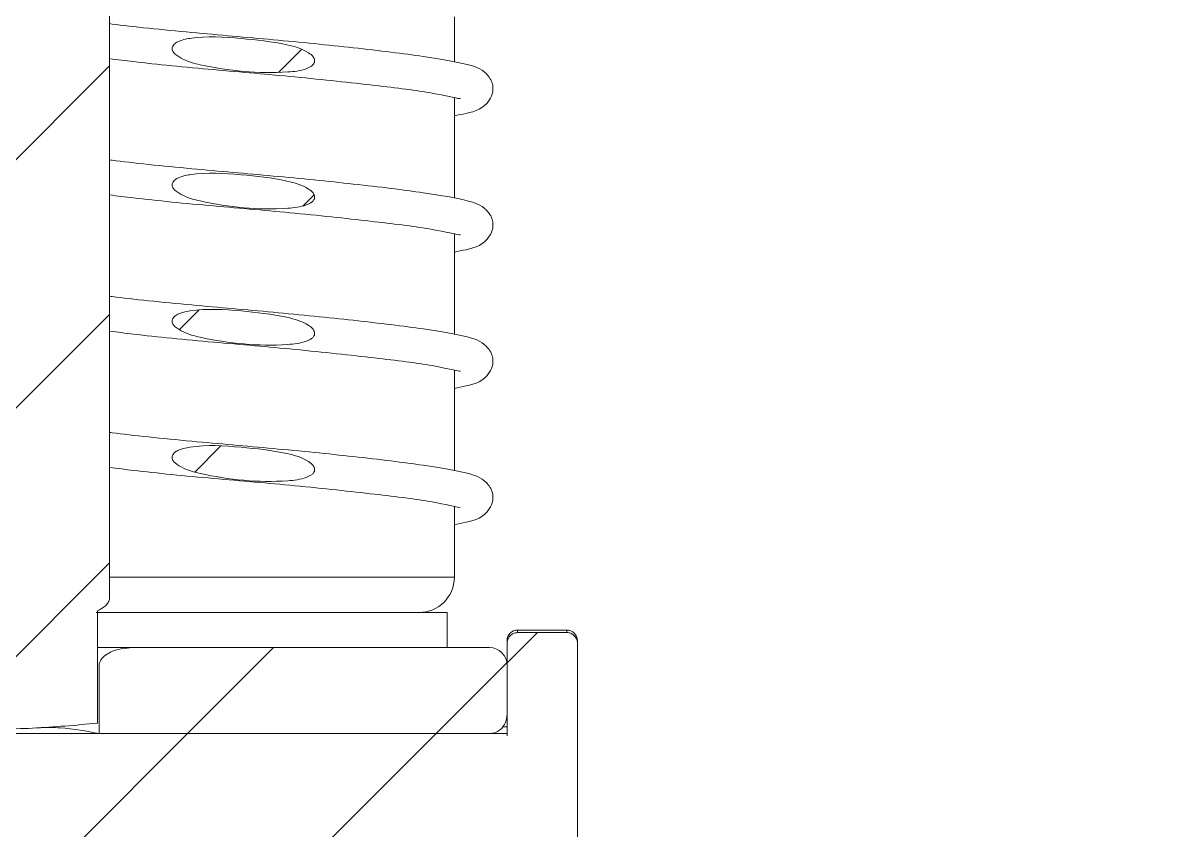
# Model space of a CAD drawing. Extents: x 14808 to 20058, y -13198 to -11680.
# Drawn here: x 18632.77 to 18648.91, y -13030.5 to -13019.01 of the extents above; entities that cross this region are included whole.
import ezdxf

# ---------------------------------------------------------------- set-up
doc = ezdxf.new("R2010")
doc.units = 0
doc.header["$LTSCALE"] = 7
doc.header["$MEASUREMENT"] = 0
doc.layers.get('0').update_dxf_attribs({"color": 2, "linetype": 'CONTINUOUS'})
pattern_1 = [(45, (18721.099, -12851.9663), (-1.122532, 1.122532), [])]

msp = doc.modelspace()

# ---------------------------------------------------------------- hatches: boundary and pattern name
at = {"linetype": 'Continuous', "lineweight": 0}
h = msp.add_hatch(dxfattribs=at)
h.set_pattern_fill('ANSI31', color=2, scale=20, style=0)
edge = h.paths.add_edge_path(flags=0)
edge.add_spline(control_points=[(18630.987, -13028.975), (18631.322, -13028.982), (18631.656, -13029.028), (18631.99, -13029.051), (18632.604, -13029.094), (18633.22, -13028.987), (18633.835, -13028.975)], knot_values=[0.00001, 0.00001, 0.00001, 0.00001, 0.002022, 0.002022, 0.002022, 0.005739, 0.005739, 0.005739, 0.005739], weights=[1, 1, 1, 1, 1, 1, 1], degree=3, periodic=0)
edge.add_line((18633.835, -13028.975), (18633.835, -13027.375))
edge.add_spline(control_points=[(18633.835, -13027.375), (18633.874, -13027.359), (18633.912, -13027.338), (18633.944, -13027.311), (18633.959, -13027.298), (18633.972, -13027.283), (18633.983, -13027.267), (18633.994, -13027.251), (18634.002, -13027.232), (18634.007, -13027.213), (18634.008, -13027.204), (18634.01, -13027.194), (18634.01, -13027.185)], knot_values=[0.000001, 0.000001, 0.000001, 0.000001, 0.000253, 0.000253, 0.000253, 0.000369, 0.000369, 0.000369, 0.000486, 0.000486, 0.000486, 0.000542, 0.000542, 0.000542, 0.000542], weights=[1, 1, 1, 1, 1, 1, 1, 1, 1, 1, 1, 1, 1], degree=3, periodic=0)
edge.add_line((18634.01, -13027.185), (18634.01, -13015.083))
edge.add_spline(control_points=[(18634.01, -13015.083), (18634.01, -13015.048), (18634.014, -13015.011), (18634.025, -13014.977), (18634.032, -13014.956), (18634.042, -13014.935), (18634.055, -13014.917), (18634.069, -13014.897), (18634.088, -13014.879), (18634.109, -13014.865), (18634.129, -13014.852), (18634.153, -13014.842), (18634.176, -13014.835), (18634.236, -13014.818), (18634.3, -13014.818), (18634.361, -13014.825)], knot_values=[0, 0, 0, 0, 0.000214, 0.000214, 0.000214, 0.000348, 0.000348, 0.000348, 0.000498, 0.000498, 0.000498, 0.000646, 0.000646, 0.000646, 0.001021, 0.001021, 0.001021, 0.001021], weights=[1, 1, 1, 1, 1, 1, 1, 1, 1, 1, 1, 1, 1, 1, 1, 1], degree=3, periodic=0)
edge.add_ellipse((18660.244, -13012.95), major_axis=(-32.821, 0), ratio=0.092929, start_angle=37.9446, end_angle=60.688)
edge.add_spline(control_points=[(18644.176, -13015.609), (18644.186, -13015.61), (18644.196, -13015.609), (18644.205, -13015.606), (18644.215, -13015.603), (18644.224, -13015.599), (18644.232, -13015.593), (18644.24, -13015.587), (18644.247, -13015.58), (18644.253, -13015.572), (18644.26, -13015.563), (18644.265, -13015.553), (18644.269, -13015.543), (18644.273, -13015.531), (18644.276, -13015.518), (18644.276, -13015.506)], knot_values=[0, 0, 0, 0, 0.000059, 0.000059, 0.000059, 0.000118, 0.000118, 0.000118, 0.000178, 0.000178, 0.000178, 0.000244, 0.000244, 0.000244, 0.00032, 0.00032, 0.00032, 0.00032], weights=[1, 1, 1, 1, 1, 1, 1, 1, 1, 1, 1, 1, 1, 1, 1, 1], degree=3, periodic=0)
edge.add_spline(control_points=[(18644.276, -13015.506), (18644.285, -13015.318), (18644.293, -13015.13), (18644.301, -13014.942)], knot_values=[0.000004, 0.000004, 0.000004, 0.000004, 0.001134, 0.001134, 0.001134, 0.001134], weights=[1, 1, 1, 1], degree=3, periodic=0)
edge.add_spline(control_points=[(18644.301, -13014.942), (18644.301, -13014.937), (18644.302, -13014.933), (18644.302, -13014.929), (18644.304, -13014.916), (18644.307, -13014.903), (18644.312, -13014.891), (18644.317, -13014.881), (18644.322, -13014.871), (18644.329, -13014.863), (18644.335, -13014.856), (18644.342, -13014.849), (18644.35, -13014.844), (18644.357, -13014.839), (18644.366, -13014.835), (18644.374, -13014.832), (18644.383, -13014.83), (18644.392, -13014.829), (18644.401, -13014.83)], knot_values=[0.000006, 0.000006, 0.000006, 0.000006, 0.000032, 0.000032, 0.000032, 0.000112, 0.000112, 0.000112, 0.000177, 0.000177, 0.000177, 0.000234, 0.000234, 0.000234, 0.000288, 0.000288, 0.000288, 0.000343, 0.000343, 0.000343, 0.000343], weights=[1, 1, 1, 1, 1, 1, 1, 1, 1, 1, 1, 1, 1, 1, 1, 1, 1, 1, 1], degree=3, periodic=0)
edge.add_ellipse((18660.244, -13012.95), major_axis=(-25.692, 0), ratio=0.092929, start_angle=51.9291, end_angle=54.4218)
edge.add_spline(control_points=[(18645.296, -13014.892), (18645.299, -13014.892), (18645.302, -13014.892), (18645.304, -13014.893), (18645.314, -13014.894), (18645.324, -13014.898), (18645.333, -13014.903), (18645.343, -13014.908), (18645.353, -13014.916), (18645.361, -13014.925), (18645.372, -13014.937), (18645.38, -13014.951), (18645.386, -13014.967), (18645.392, -13014.982), (18645.396, -13014.998), (18645.396, -13015.013)], knot_values=[0, 0, 0, 0, 0.000017, 0.000017, 0.000017, 0.000078, 0.000078, 0.000078, 0.00015, 0.00015, 0.00015, 0.000251, 0.000251, 0.000251, 0.000348, 0.000348, 0.000348, 0.000348], weights=[1, 1, 1, 1, 1, 1, 1, 1, 1, 1, 1, 1, 1, 1, 1, 1], degree=3, periodic=0)
edge.add_spline(control_points=[(18645.396, -13015.013), (18645.404, -13015.197), (18645.413, -13015.381), (18645.421, -13015.565)], knot_values=[0.000005, 0.000005, 0.000005, 0.000005, 0.001108, 0.001108, 0.001108, 0.001108], weights=[1, 1, 1, 1], degree=3, periodic=0)
edge.add_spline(control_points=[(18645.421, -13015.565), (18645.422, -13015.578), (18645.425, -13015.591), (18645.429, -13015.604), (18645.434, -13015.617), (18645.442, -13015.63), (18645.451, -13015.64), (18645.46, -13015.651), (18645.471, -13015.659), (18645.483, -13015.666), (18645.492, -13015.67), (18645.503, -13015.674), (18645.513, -13015.675), (18645.516, -13015.676), (18645.519, -13015.676), (18645.521, -13015.676)], knot_values=[0.000006, 0.000006, 0.000006, 0.000006, 0.000085, 0.000085, 0.000085, 0.000171, 0.000171, 0.000171, 0.000253, 0.000253, 0.000253, 0.000316, 0.000316, 0.000316, 0.000332, 0.000332, 0.000332, 0.000332], weights=[1, 1, 1, 1, 1, 1, 1, 1, 1, 1, 1, 1, 1, 1, 1, 1], degree=3, periodic=0)
edge.add_ellipse((18660.244, -13012.95), major_axis=(-32.821, 0), ratio=0.092929, start_angle=63.3483, end_angle=64.927)
edge.add_spline(control_points=[(18646.335, -13015.713), (18646.345, -13015.713), (18646.356, -13015.712), (18646.365, -13015.709), (18646.375, -13015.706), (18646.384, -13015.701), (18646.393, -13015.695), (18646.401, -13015.689), (18646.408, -13015.682), (18646.415, -13015.673), (18646.421, -13015.664), (18646.426, -13015.654), (18646.43, -13015.644), (18646.433, -13015.634), (18646.435, -13015.623), (18646.435, -13015.612)], knot_values=[0, 0, 0, 0, 0.000061, 0.000061, 0.000061, 0.000122, 0.000122, 0.000122, 0.000184, 0.000184, 0.000184, 0.00025, 0.00025, 0.00025, 0.000314, 0.000314, 0.000314, 0.000314], weights=[1, 1, 1, 1, 1, 1, 1, 1, 1, 1, 1, 1, 1, 1, 1, 1], degree=3, periodic=0)
edge.add_spline(control_points=[(18646.435, -13015.612), (18646.444, -13015.433), (18646.452, -13015.255), (18646.46, -13015.076)], knot_values=[0.000004, 0.000004, 0.000004, 0.000004, 0.001077, 0.001077, 0.001077, 0.001077], weights=[1, 1, 1, 1], degree=3, periodic=0)
edge.add_spline(control_points=[(18646.46, -13015.076), (18646.46, -13015.075), (18646.461, -13015.074), (18646.461, -13015.073), (18646.461, -13015.06), (18646.464, -13015.047), (18646.469, -13015.036), (18646.473, -13015.025), (18646.478, -13015.015), (18646.485, -13015.007), (18646.491, -13014.999), (18646.498, -13014.992), (18646.506, -13014.986), (18646.514, -13014.981), (18646.523, -13014.977), (18646.532, -13014.974), (18646.541, -13014.971), (18646.551, -13014.97), (18646.561, -13014.971)], knot_values=[0.000006, 0.000006, 0.000006, 0.000006, 0.000013, 0.000013, 0.000013, 0.00009, 0.00009, 0.00009, 0.000156, 0.000156, 0.000156, 0.000216, 0.000216, 0.000216, 0.000274, 0.000274, 0.000274, 0.000332, 0.000332, 0.000332, 0.000332], weights=[1, 1, 1, 1, 1, 1, 1, 1, 1, 1, 1, 1, 1, 1, 1, 1, 1, 1, 1], degree=3, periodic=0)
edge.add_ellipse((18660.244, -13012.95), major_axis=(-25.692, 0), ratio=0.092929, start_angle=57.8196, end_angle=60.1478)
edge.add_spline(control_points=[(18647.455, -13015.021), (18647.466, -13015.021), (18647.476, -13015.024), (18647.486, -13015.028), (18647.499, -13015.033), (18647.51, -13015.041), (18647.52, -13015.051), (18647.53, -13015.062), (18647.539, -13015.074), (18647.545, -13015.087), (18647.551, -13015.102), (18647.555, -13015.118), (18647.556, -13015.134)], knot_values=[0, 0, 0, 0, 0.000063, 0.000063, 0.000063, 0.000146, 0.000146, 0.000146, 0.000234, 0.000234, 0.000234, 0.000331, 0.000331, 0.000331, 0.000331], weights=[1, 1, 1, 1, 1, 1, 1, 1, 1, 1, 1, 1, 1], degree=3, periodic=0)
edge.add_spline(control_points=[(18647.556, -13015.134), (18647.564, -13015.31), (18647.572, -13015.485), (18647.581, -13015.661)], knot_values=[0.000004, 0.000004, 0.000004, 0.000004, 0.001058, 0.001058, 0.001058, 0.001058], weights=[1, 1, 1, 1], degree=3, periodic=0)
edge.add_spline(control_points=[(18647.581, -13015.661), (18647.581, -13015.673), (18647.584, -13015.686), (18647.588, -13015.697), (18647.593, -13015.71), (18647.6, -13015.721), (18647.608, -13015.732), (18647.617, -13015.741), (18647.627, -13015.75), (18647.639, -13015.756), (18647.649, -13015.762), (18647.661, -13015.766), (18647.673, -13015.767), (18647.675, -13015.767), (18647.678, -13015.768), (18647.681, -13015.768)], knot_values=[0.000005, 0.000005, 0.000005, 0.000005, 0.00008, 0.00008, 0.00008, 0.00016, 0.00016, 0.00016, 0.000237, 0.000237, 0.000237, 0.000309, 0.000309, 0.000309, 0.000325, 0.000325, 0.000325, 0.000325], weights=[1, 1, 1, 1, 1, 1, 1, 1, 1, 1, 1, 1, 1, 1, 1, 1], degree=3, periodic=0)
edge.add_ellipse((18660.244, -13012.95), major_axis=(-32.821, 0), ratio=0.092929, start_angle=67.4944, end_angle=68.7323)
edge.add_spline(control_points=[(18648.339, -13015.792), (18648.365, -13015.793), (18648.391, -13015.79), (18648.416, -13015.782), (18648.441, -13015.774), (18648.465, -13015.762), (18648.486, -13015.747), (18648.507, -13015.731), (18648.526, -13015.712), (18648.541, -13015.69), (18648.557, -13015.668), (18648.569, -13015.642), (18648.577, -13015.616), (18648.586, -13015.589), (18648.59, -13015.56), (18648.59, -13015.532)], knot_values=[0, 0, 0, 0, 0.000157, 0.000157, 0.000157, 0.000313, 0.000313, 0.000313, 0.000471, 0.000471, 0.000471, 0.000635, 0.000635, 0.000635, 0.000805, 0.000805, 0.000805, 0.000805], weights=[1, 1, 1, 1, 1, 1, 1, 1, 1, 1, 1, 1, 1, 1, 1, 1], degree=3, periodic=0)
edge.add_line((18648.59, -13015.532), (18648.59, -13014.325))
edge.add_ellipse((18662.123, -13012.95), major_axis=(20.097, 0), ratio=0.092522, start_angle=132.3289, end_angle=227.6711, ccw=False)
edge.add_line((18648.59, -13011.575), (18648.59, -13010.368))
edge.add_spline(control_points=[(18648.59, -13010.368), (18648.59, -13010.358), (18648.589, -13010.348), (18648.588, -13010.338), (18648.585, -13010.305), (18648.575, -13010.272), (18648.561, -13010.242), (18648.547, -13010.215), (18648.527, -13010.189), (18648.505, -13010.169), (18648.484, -13010.15), (18648.459, -13010.134), (18648.432, -13010.124), (18648.408, -13010.114), (18648.381, -13010.108), (18648.354, -13010.108), (18648.349, -13010.107), (18648.344, -13010.108), (18648.339, -13010.108)], knot_values=[0.000832, 0.000832, 0.000832, 0.000832, 0.000892, 0.000892, 0.000892, 0.001091, 0.001091, 0.001091, 0.001277, 0.001277, 0.001277, 0.001447, 0.001447, 0.001447, 0.001606, 0.001606, 0.001606, 0.001637, 0.001637, 0.001637, 0.001637], weights=[1, 1, 1, 1, 1, 1, 1, 1, 1, 1, 1, 1, 1, 1, 1, 1, 1, 1, 1], degree=3, periodic=0)
edge.add_ellipse((18660.244, -13012.95), major_axis=(-32.821, 0), ratio=0.092929, start_angle=291.2677, end_angle=292.5056)
edge.add_spline(control_points=[(18647.681, -13010.132), (18647.67, -13010.133), (18647.659, -13010.135), (18647.649, -13010.139), (18647.639, -13010.143), (18647.629, -13010.149), (18647.621, -13010.156), (18647.612, -13010.164), (18647.604, -13010.172), (18647.598, -13010.182), (18647.592, -13010.193), (18647.587, -13010.204), (18647.584, -13010.217), (18647.582, -13010.224), (18647.581, -13010.232), (18647.581, -13010.239)], knot_values=[0, 0, 0, 0, 0.000066, 0.000066, 0.000066, 0.000131, 0.000131, 0.000131, 0.0002, 0.0002, 0.0002, 0.000274, 0.000274, 0.000274, 0.00032, 0.00032, 0.00032, 0.00032], weights=[1, 1, 1, 1, 1, 1, 1, 1, 1, 1, 1, 1, 1, 1, 1, 1], degree=3, periodic=0)
edge.add_spline(control_points=[(18647.581, -13010.239), (18647.572, -13010.415), (18647.564, -13010.59), (18647.556, -13010.766)], knot_values=[0.000004, 0.000004, 0.000004, 0.000004, 0.001058, 0.001058, 0.001058, 0.001058], weights=[1, 1, 1, 1], degree=3, periodic=0)
edge.add_spline(control_points=[(18647.556, -13010.766), (18647.555, -13010.775), (18647.554, -13010.784), (18647.551, -13010.793), (18647.548, -13010.805), (18647.543, -13010.818), (18647.536, -13010.829), (18647.53, -13010.839), (18647.522, -13010.848), (18647.513, -13010.855), (18647.505, -13010.862), (18647.496, -13010.868), (18647.486, -13010.872), (18647.477, -13010.876), (18647.466, -13010.879), (18647.455, -13010.879)], knot_values=[0.000006, 0.000006, 0.000006, 0.000006, 0.00006, 0.00006, 0.00006, 0.00014, 0.00014, 0.00014, 0.000209, 0.000209, 0.000209, 0.000273, 0.000273, 0.000273, 0.000337, 0.000337, 0.000337, 0.000337], weights=[1, 1, 1, 1, 1, 1, 1, 1, 1, 1, 1, 1, 1, 1, 1, 1], degree=3, periodic=0)
edge.add_ellipse((18660.244, -13012.95), major_axis=(-25.692, 0), ratio=0.092929, start_angle=299.8522, end_angle=302.1804)
edge.add_spline(control_points=[(18646.561, -13010.929), (18646.556, -13010.93), (18646.55, -13010.929), (18646.545, -13010.929), (18646.535, -13010.927), (18646.525, -13010.924), (18646.515, -13010.919), (18646.506, -13010.914), (18646.498, -13010.908), (18646.491, -13010.9), (18646.481, -13010.889), (18646.473, -13010.877), (18646.468, -13010.863), (18646.464, -13010.851), (18646.461, -13010.837), (18646.46, -13010.824)], knot_values=[0, 0, 0, 0, 0.000031, 0.000031, 0.000031, 0.000095, 0.000095, 0.000095, 0.000158, 0.000158, 0.000158, 0.000246, 0.000246, 0.000246, 0.000327, 0.000327, 0.000327, 0.000327], weights=[1, 1, 1, 1, 1, 1, 1, 1, 1, 1, 1, 1, 1, 1, 1, 1], degree=3, periodic=0)
edge.add_spline(control_points=[(18646.46, -13010.824), (18646.452, -13010.645), (18646.444, -13010.466), (18646.435, -13010.288)], knot_values=[0.000004, 0.000004, 0.000004, 0.000004, 0.001077, 0.001077, 0.001077, 0.001077], weights=[1, 1, 1, 1], degree=3, periodic=0)
edge.add_spline(control_points=[(18646.435, -13010.288), (18646.435, -13010.276), (18646.433, -13010.264), (18646.428, -13010.252), (18646.424, -13010.24), (18646.417, -13010.229), (18646.408, -13010.219), (18646.4, -13010.21), (18646.391, -13010.202), (18646.38, -13010.197), (18646.37, -13010.192), (18646.36, -13010.189), (18646.349, -13010.188), (18646.345, -13010.187), (18646.34, -13010.187), (18646.335, -13010.187)], knot_values=[0.000006, 0.000006, 0.000006, 0.000006, 0.000078, 0.000078, 0.000078, 0.000156, 0.000156, 0.000156, 0.000228, 0.000228, 0.000228, 0.000292, 0.000292, 0.000292, 0.00032, 0.00032, 0.00032, 0.00032], weights=[1, 1, 1, 1, 1, 1, 1, 1, 1, 1, 1, 1, 1, 1, 1, 1], degree=3, periodic=0)
edge.add_ellipse((18660.244, -13012.95), major_axis=(-32.821, 0), ratio=0.092929, start_angle=295.073, end_angle=296.6517)
edge.add_spline(control_points=[(18645.521, -13010.224), (18645.511, -13010.225), (18645.5, -13010.227), (18645.49, -13010.231), (18645.48, -13010.235), (18645.471, -13010.241), (18645.463, -13010.248), (18645.454, -13010.255), (18645.446, -13010.264), (18645.44, -13010.274), (18645.433, -13010.285), (18645.428, -13010.297), (18645.425, -13010.309), (18645.423, -13010.318), (18645.422, -13010.327), (18645.421, -13010.335)], knot_values=[0, 0, 0, 0, 0.000065, 0.000065, 0.000065, 0.000129, 0.000129, 0.000129, 0.000198, 0.000198, 0.000198, 0.000274, 0.000274, 0.000274, 0.000327, 0.000327, 0.000327, 0.000327], weights=[1, 1, 1, 1, 1, 1, 1, 1, 1, 1, 1, 1, 1, 1, 1, 1], degree=3, periodic=0)
edge.add_spline(control_points=[(18645.421, -13010.335), (18645.413, -13010.519), (18645.404, -13010.703), (18645.396, -13010.887)], knot_values=[0.000004, 0.000004, 0.000004, 0.000004, 0.001108, 0.001108, 0.001108, 0.001108], weights=[1, 1, 1, 1], degree=3, periodic=0)
edge.add_spline(control_points=[(18645.396, -13010.887), (18645.396, -13010.898), (18645.394, -13010.909), (18645.391, -13010.92), (18645.387, -13010.933), (18645.382, -13010.946), (18645.374, -13010.958), (18645.368, -13010.967), (18645.36, -13010.976), (18645.352, -13010.984), (18645.344, -13010.991), (18645.335, -13010.996), (18645.326, -13011.001), (18645.317, -13011.005), (18645.306, -13011.007), (18645.296, -13011.008)], knot_values=[0.000006, 0.000006, 0.000006, 0.000006, 0.000074, 0.000074, 0.000074, 0.000156, 0.000156, 0.000156, 0.000225, 0.000225, 0.000225, 0.000287, 0.000287, 0.000287, 0.000349, 0.000349, 0.000349, 0.000349], weights=[1, 1, 1, 1, 1, 1, 1, 1, 1, 1, 1, 1, 1, 1, 1, 1], degree=3, periodic=0)
edge.add_ellipse((18660.244, -13012.95), major_axis=(-25.692, 0), ratio=0.092929, start_angle=305.5782, end_angle=308.0709)
edge.add_spline(control_points=[(18644.401, -13011.07), (18644.395, -13011.071), (18644.389, -13011.071), (18644.384, -13011.07), (18644.373, -13011.068), (18644.363, -13011.064), (18644.354, -13011.059), (18644.345, -13011.054), (18644.337, -13011.046), (18644.33, -13011.038), (18644.322, -13011.029), (18644.315, -13011.017), (18644.311, -13011.005), (18644.305, -13010.99), (18644.302, -13010.974), (18644.301, -13010.958)], knot_values=[0, 0, 0, 0, 0.000036, 0.000036, 0.000036, 0.0001, 0.0001, 0.0001, 0.000163, 0.000163, 0.000163, 0.000241, 0.000241, 0.000241, 0.000338, 0.000338, 0.000338, 0.000338], weights=[1, 1, 1, 1, 1, 1, 1, 1, 1, 1, 1, 1, 1, 1, 1, 1], degree=3, periodic=0)
edge.add_spline(control_points=[(18644.301, -13010.958), (18644.293, -13010.77), (18644.285, -13010.582), (18644.276, -13010.394)], knot_values=[0.000005, 0.000005, 0.000005, 0.000005, 0.001134, 0.001134, 0.001134, 0.001134], weights=[1, 1, 1, 1], degree=3, periodic=0)
edge.add_spline(control_points=[(18644.276, -13010.394), (18644.276, -13010.381), (18644.273, -13010.368), (18644.269, -13010.356), (18644.264, -13010.343), (18644.256, -13010.331), (18644.247, -13010.32), (18644.239, -13010.311), (18644.228, -13010.304), (18644.217, -13010.298), (18644.208, -13010.294), (18644.197, -13010.291), (18644.187, -13010.291), (18644.183, -13010.29), (18644.179, -13010.29), (18644.176, -13010.29)], knot_values=[0.000006, 0.000006, 0.000006, 0.000006, 0.000083, 0.000083, 0.000083, 0.000167, 0.000167, 0.000167, 0.000241, 0.000241, 0.000241, 0.000305, 0.000305, 0.000305, 0.000326, 0.000326, 0.000326, 0.000326], weights=[1, 1, 1, 1, 1, 1, 1, 1, 1, 1, 1, 1, 1, 1, 1, 1], degree=3, periodic=0)
edge.add_ellipse((18660.244, -13012.95), major_axis=(-32.821, 0), ratio=0.092929, start_angle=299.312, end_angle=328.8044)
edge.add_arc((18632.411, -13012.95), 1.598, 98.7252, 180)
edge.add_line((18630.813, -13012.95), (18630.813, -13027.185))
edge.add_spline(control_points=[(18630.813, -13027.185), (18630.813, -13027.2), (18630.816, -13027.216), (18630.821, -13027.231), (18630.826, -13027.245), (18630.834, -13027.259), (18630.843, -13027.272), (18630.858, -13027.293), (18630.877, -13027.311), (18630.898, -13027.326), (18630.925, -13027.346), (18630.956, -13027.362), (18630.987, -13027.375)], knot_values=[0, 0, 0, 0, 0.000093, 0.000093, 0.000093, 0.000185, 0.000185, 0.000185, 0.000341, 0.000341, 0.000341, 0.000544, 0.000544, 0.000544, 0.000544], weights=[1, 1, 1, 1, 1, 1, 1, 1, 1, 1, 1, 1, 1], degree=3, periodic=0)
edge.add_line((18630.987, -13027.375), (18630.987, -13028.975))
h = msp.add_hatch(dxfattribs=at)
h.set_pattern_fill('ANSI31', scale=0.5, style=0)
h.set_pattern_definition(pattern_1)
edge = h.paths.add_edge_path(flags=0)
edge.add_spline(control_points=[(18634.94, -13019.462), (18634.974, -13019.493), (18635.016, -13019.516), (18635.058, -13019.535), (18635.134, -13019.569), (18635.214, -13019.592), (18635.295, -13019.61), (18635.701, -13019.704), (18636.125, -13019.742), (18636.541, -13019.714), (18636.631, -13019.708), (18636.722, -13019.698), (18636.806, -13019.667), (18636.832, -13019.658), (18636.857, -13019.646), (18636.879, -13019.63), (18636.89, -13019.622), (18636.901, -13019.612), (18636.909, -13019.601), (18636.913, -13019.595), (18636.917, -13019.587), (18636.92, -13019.58), (18636.923, -13019.571), (18636.925, -13019.562), (18636.924, -13019.552), (18636.924, -13019.542), (18636.921, -13019.532), (18636.917, -13019.523), (18636.913, -13019.514), (18636.908, -13019.505), (18636.902, -13019.497), (18636.885, -13019.475), (18636.863, -13019.458), (18636.84, -13019.443), (18636.747, -13019.382), (18636.637, -13019.353), (18636.529, -13019.328), (18636.316, -13019.278), (18636.096, -13019.255), (18635.878, -13019.238), (18635.636, -13019.219), (18635.391, -13019.2), (18635.152, -13019.237), (18635.093, -13019.246), (18635.033, -13019.259), (18634.98, -13019.285), (18634.962, -13019.294), (18634.944, -13019.305), (18634.929, -13019.319), (18634.921, -13019.327), (18634.913, -13019.336), (18634.907, -13019.346), (18634.904, -13019.353), (18634.901, -13019.361), (18634.899, -13019.369), (18634.897, -13019.379), (18634.898, -13019.389), (18634.9, -13019.398), (18634.902, -13019.407), (18634.905, -13019.416), (18634.91, -13019.425), (18634.918, -13019.438), (18634.928, -13019.451), (18634.94, -13019.462)], knot_values=[0, 0, 0, 0, 0.000279, 0.000279, 0.000279, 0.000775, 0.000775, 0.000775, 0.003287, 0.003287, 0.003287, 0.003825, 0.003825, 0.003825, 0.003986, 0.003986, 0.003986, 0.004069, 0.004069, 0.004069, 0.004116, 0.004116, 0.004116, 0.004172, 0.004172, 0.004172, 0.004231, 0.004231, 0.004231, 0.00429, 0.00429, 0.00429, 0.004455, 0.004455, 0.004455, 0.005124, 0.005124, 0.005124, 0.006448, 0.006448, 0.006448, 0.007911, 0.007911, 0.007911, 0.008269, 0.008269, 0.008269, 0.00839, 0.00839, 0.00839, 0.008459, 0.008459, 0.008459, 0.008507, 0.008507, 0.008507, 0.008564, 0.008564, 0.008564, 0.008621, 0.008621, 0.008621, 0.008715, 0.008715, 0.008715, 0.008715], weights=[1, 1, 1, 1, 1, 1, 1, 1, 1, 1, 1, 1, 1, 1, 1, 1, 1, 1, 1, 1, 1, 1, 1, 1, 1, 1, 1, 1, 1, 1, 1, 1, 1, 1, 1, 1, 1, 1, 1, 1, 1, 1, 1, 1, 1, 1, 1, 1, 1, 1, 1, 1, 1, 1, 1, 1, 1, 1, 1, 1, 1, 1, 1, 1], degree=3, periodic=0)
h = msp.add_hatch(dxfattribs=at)
h.set_pattern_fill('ANSI31', scale=0.5, style=0)
h.set_pattern_definition(pattern_1)
edge = h.paths.add_edge_path(flags=0)
edge.add_spline(control_points=[(18634.94, -13021.399), (18634.974, -13021.431), (18635.016, -13021.454), (18635.058, -13021.473), (18635.134, -13021.507), (18635.214, -13021.529), (18635.295, -13021.548), (18635.701, -13021.642), (18636.125, -13021.679), (18636.541, -13021.652), (18636.631, -13021.646), (18636.722, -13021.636), (18636.806, -13021.605), (18636.832, -13021.596), (18636.857, -13021.584), (18636.879, -13021.568), (18636.89, -13021.559), (18636.901, -13021.55), (18636.909, -13021.539), (18636.913, -13021.532), (18636.917, -13021.525), (18636.92, -13021.517), (18636.923, -13021.509), (18636.925, -13021.499), (18636.924, -13021.49), (18636.924, -13021.48), (18636.921, -13021.47), (18636.917, -13021.46), (18636.913, -13021.451), (18636.908, -13021.443), (18636.902, -13021.435), (18636.885, -13021.413), (18636.863, -13021.395), (18636.84, -13021.38), (18636.747, -13021.32), (18636.637, -13021.29), (18636.529, -13021.265), (18636.316, -13021.215), (18636.096, -13021.193), (18635.878, -13021.175), (18635.636, -13021.157), (18635.391, -13021.137), (18635.152, -13021.174), (18635.093, -13021.184), (18635.033, -13021.197), (18634.98, -13021.223), (18634.962, -13021.232), (18634.944, -13021.243), (18634.929, -13021.257), (18634.921, -13021.265), (18634.913, -13021.274), (18634.907, -13021.284), (18634.904, -13021.291), (18634.901, -13021.299), (18634.899, -13021.307), (18634.897, -13021.316), (18634.898, -13021.326), (18634.9, -13021.336), (18634.902, -13021.345), (18634.905, -13021.354), (18634.91, -13021.362), (18634.918, -13021.376), (18634.928, -13021.388), (18634.94, -13021.399)], knot_values=[0, 0, 0, 0, 0.000279, 0.000279, 0.000279, 0.000775, 0.000775, 0.000775, 0.003287, 0.003287, 0.003287, 0.003825, 0.003825, 0.003825, 0.003986, 0.003986, 0.003986, 0.004069, 0.004069, 0.004069, 0.004116, 0.004116, 0.004116, 0.004172, 0.004172, 0.004172, 0.004231, 0.004231, 0.004231, 0.00429, 0.00429, 0.00429, 0.004455, 0.004455, 0.004455, 0.005124, 0.005124, 0.005124, 0.006448, 0.006448, 0.006448, 0.007911, 0.007911, 0.007911, 0.008269, 0.008269, 0.008269, 0.00839, 0.00839, 0.00839, 0.008459, 0.008459, 0.008459, 0.008507, 0.008507, 0.008507, 0.008564, 0.008564, 0.008564, 0.008621, 0.008621, 0.008621, 0.008715, 0.008715, 0.008715, 0.008715], weights=[1, 1, 1, 1, 1, 1, 1, 1, 1, 1, 1, 1, 1, 1, 1, 1, 1, 1, 1, 1, 1, 1, 1, 1, 1, 1, 1, 1, 1, 1, 1, 1, 1, 1, 1, 1, 1, 1, 1, 1, 1, 1, 1, 1, 1, 1, 1, 1, 1, 1, 1, 1, 1, 1, 1, 1, 1, 1, 1, 1, 1, 1, 1, 1], degree=3, periodic=0)
h = msp.add_hatch(dxfattribs=at)
h.set_pattern_fill('ANSI31', scale=0.5, style=0)
h.set_pattern_definition(pattern_1)
edge = h.paths.add_edge_path(flags=0)
edge.add_spline(control_points=[(18634.94, -13023.337), (18634.974, -13023.368), (18635.016, -13023.391), (18635.058, -13023.41), (18635.134, -13023.444), (18635.214, -13023.467), (18635.295, -13023.485), (18635.701, -13023.579), (18636.125, -13023.617), (18636.541, -13023.589), (18636.631, -13023.583), (18636.722, -13023.573), (18636.806, -13023.542), (18636.832, -13023.533), (18636.857, -13023.521), (18636.879, -13023.505), (18636.89, -13023.497), (18636.901, -13023.487), (18636.909, -13023.476), (18636.913, -13023.47), (18636.917, -13023.462), (18636.92, -13023.455), (18636.923, -13023.446), (18636.925, -13023.437), (18636.924, -13023.427), (18636.924, -13023.417), (18636.921, -13023.407), (18636.917, -13023.398), (18636.913, -13023.389), (18636.908, -13023.38), (18636.902, -13023.372), (18636.885, -13023.35), (18636.863, -13023.333), (18636.84, -13023.318), (18636.747, -13023.257), (18636.637, -13023.228), (18636.529, -13023.203), (18636.316, -13023.153), (18636.096, -13023.13), (18635.878, -13023.113), (18635.636, -13023.094), (18635.391, -13023.075), (18635.152, -13023.112), (18635.093, -13023.121), (18635.033, -13023.134), (18634.98, -13023.16), (18634.962, -13023.169), (18634.944, -13023.18), (18634.929, -13023.194), (18634.921, -13023.202), (18634.913, -13023.211), (18634.907, -13023.221), (18634.904, -13023.228), (18634.901, -13023.236), (18634.899, -13023.244), (18634.897, -13023.254), (18634.898, -13023.264), (18634.9, -13023.273), (18634.902, -13023.282), (18634.905, -13023.291), (18634.91, -13023.3), (18634.918, -13023.313), (18634.928, -13023.326), (18634.94, -13023.337)], knot_values=[0, 0, 0, 0, 0.000279, 0.000279, 0.000279, 0.000775, 0.000775, 0.000775, 0.003287, 0.003287, 0.003287, 0.003825, 0.003825, 0.003825, 0.003986, 0.003986, 0.003986, 0.004069, 0.004069, 0.004069, 0.004116, 0.004116, 0.004116, 0.004172, 0.004172, 0.004172, 0.004231, 0.004231, 0.004231, 0.00429, 0.00429, 0.00429, 0.004455, 0.004455, 0.004455, 0.005124, 0.005124, 0.005124, 0.006448, 0.006448, 0.006448, 0.007911, 0.007911, 0.007911, 0.008269, 0.008269, 0.008269, 0.00839, 0.00839, 0.00839, 0.008459, 0.008459, 0.008459, 0.008507, 0.008507, 0.008507, 0.008564, 0.008564, 0.008564, 0.008621, 0.008621, 0.008621, 0.008715, 0.008715, 0.008715, 0.008715], weights=[1, 1, 1, 1, 1, 1, 1, 1, 1, 1, 1, 1, 1, 1, 1, 1, 1, 1, 1, 1, 1, 1, 1, 1, 1, 1, 1, 1, 1, 1, 1, 1, 1, 1, 1, 1, 1, 1, 1, 1, 1, 1, 1, 1, 1, 1, 1, 1, 1, 1, 1, 1, 1, 1, 1, 1, 1, 1, 1, 1, 1, 1, 1, 1], degree=3, periodic=0)
h = msp.add_hatch(dxfattribs=at)
h.set_pattern_fill('ANSI31', scale=0.5, style=0)
h.set_pattern_definition(pattern_1)
edge = h.paths.add_edge_path(flags=0)
edge.add_spline(control_points=[(18634.94, -13025.274), (18634.974, -13025.306), (18635.016, -13025.329), (18635.058, -13025.348), (18635.134, -13025.382), (18635.214, -13025.404), (18635.295, -13025.423), (18635.701, -13025.517), (18636.125, -13025.554), (18636.541, -13025.527), (18636.631, -13025.521), (18636.722, -13025.511), (18636.806, -13025.48), (18636.832, -13025.471), (18636.857, -13025.459), (18636.879, -13025.443), (18636.89, -13025.434), (18636.901, -13025.425), (18636.909, -13025.414), (18636.913, -13025.407), (18636.917, -13025.4), (18636.92, -13025.392), (18636.923, -13025.384), (18636.925, -13025.374), (18636.924, -13025.365), (18636.924, -13025.355), (18636.921, -13025.345), (18636.917, -13025.335), (18636.913, -13025.326), (18636.908, -13025.318), (18636.902, -13025.31), (18636.885, -13025.288), (18636.863, -13025.27), (18636.84, -13025.255), (18636.747, -13025.195), (18636.637, -13025.165), (18636.529, -13025.14), (18636.316, -13025.09), (18636.096, -13025.068), (18635.878, -13025.05), (18635.636, -13025.032), (18635.391, -13025.012), (18635.152, -13025.049), (18635.093, -13025.059), (18635.033, -13025.072), (18634.98, -13025.098), (18634.962, -13025.107), (18634.944, -13025.118), (18634.929, -13025.132), (18634.921, -13025.14), (18634.913, -13025.149), (18634.907, -13025.159), (18634.904, -13025.166), (18634.901, -13025.174), (18634.899, -13025.182), (18634.897, -13025.191), (18634.898, -13025.201), (18634.9, -13025.211), (18634.902, -13025.22), (18634.905, -13025.229), (18634.91, -13025.237), (18634.918, -13025.251), (18634.928, -13025.263), (18634.94, -13025.274)], knot_values=[0, 0, 0, 0, 0.000279, 0.000279, 0.000279, 0.000775, 0.000775, 0.000775, 0.003287, 0.003287, 0.003287, 0.003825, 0.003825, 0.003825, 0.003986, 0.003986, 0.003986, 0.004069, 0.004069, 0.004069, 0.004116, 0.004116, 0.004116, 0.004172, 0.004172, 0.004172, 0.004231, 0.004231, 0.004231, 0.00429, 0.00429, 0.00429, 0.004455, 0.004455, 0.004455, 0.005124, 0.005124, 0.005124, 0.006448, 0.006448, 0.006448, 0.007911, 0.007911, 0.007911, 0.008269, 0.008269, 0.008269, 0.00839, 0.00839, 0.00839, 0.008459, 0.008459, 0.008459, 0.008507, 0.008507, 0.008507, 0.008564, 0.008564, 0.008564, 0.008621, 0.008621, 0.008621, 0.008715, 0.008715, 0.008715, 0.008715], weights=[1, 1, 1, 1, 1, 1, 1, 1, 1, 1, 1, 1, 1, 1, 1, 1, 1, 1, 1, 1, 1, 1, 1, 1, 1, 1, 1, 1, 1, 1, 1, 1, 1, 1, 1, 1, 1, 1, 1, 1, 1, 1, 1, 1, 1, 1, 1, 1, 1, 1, 1, 1, 1, 1, 1, 1, 1, 1, 1, 1, 1, 1, 1, 1], degree=3, periodic=0)
h = msp.add_hatch(dxfattribs=at)
h.set_pattern_fill('ANSI31', color=2, scale=20, style=0)
edge = h.paths.add_edge_path(flags=0)
edge.add_line((18640.661, -13031.961), (18640.661, -13027.839))
edge.add_spline(control_points=[(18640.661, -13027.839), (18640.661, -13027.834), (18640.661, -13027.829), (18640.66, -13027.824), (18640.659, -13027.806), (18640.654, -13027.789), (18640.647, -13027.773), (18640.639, -13027.758), (18640.629, -13027.743), (18640.617, -13027.731), (18640.605, -13027.718), (18640.591, -13027.708), (18640.575, -13027.701), (18640.56, -13027.694), (18640.543, -13027.689), (18640.527, -13027.687), (18640.522, -13027.687), (18640.516, -13027.686), (18640.511, -13027.686)], knot_values=[0.000474, 0.000474, 0.000474, 0.000474, 0.000504, 0.000504, 0.000504, 0.000609, 0.000609, 0.000609, 0.000713, 0.000713, 0.000713, 0.000815, 0.000815, 0.000815, 0.000916, 0.000916, 0.000916, 0.000947, 0.000947, 0.000947, 0.000947], weights=[1, 1, 1, 1, 1, 1, 1, 1, 1, 1, 1, 1, 1, 1, 1, 1, 1, 1, 1], degree=3, periodic=0)
edge.add_spline(control_points=[(18640.511, -13027.686), (18640.278, -13027.686), (18640.045, -13027.686), (18639.811, -13027.686)], knot_values=[0, 0, 0, 0, 0.0014, 0.0014, 0.0014, 0.0014], weights=[1, 1, 1, 1], degree=3, periodic=0)
edge.add_spline(control_points=[(18639.811, -13027.686), (18639.795, -13027.686), (18639.778, -13027.689), (18639.762, -13027.695), (18639.747, -13027.7), (18639.732, -13027.708), (18639.719, -13027.719), (18639.706, -13027.729), (18639.694, -13027.742), (18639.685, -13027.756), (18639.676, -13027.77), (18639.669, -13027.786), (18639.665, -13027.803), (18639.663, -13027.815), (18639.661, -13027.827), (18639.661, -13027.839)], knot_values=[0, 0, 0, 0, 0.0001, 0.0001, 0.0001, 0.000199, 0.000199, 0.000199, 0.000299, 0.000299, 0.000299, 0.000401, 0.000401, 0.000401, 0.000473, 0.000473, 0.000473, 0.000473], weights=[1, 1, 1, 1, 1, 1, 1, 1, 1, 1, 1, 1, 1, 1, 1, 1], degree=3, periodic=0)
edge.add_line((18639.661, -13027.839), (18639.661, -13029.123))
edge.add_spline(control_points=[(18639.661, -13029.123), (18639.078, -13029.123), (18638.495, -13029.123), (18637.911, -13029.123), (18635.578, -13029.123), (18633.245, -13029.123), (18630.911, -13029.123), (18628.378, -13029.123), (18625.845, -13029.123), (18623.311, -13029.123)], knot_values=[0, 0, 0, 0, 0.0035, 0.0035, 0.0035, 0.0175, 0.0175, 0.0175, 0.0327, 0.0327, 0.0327, 0.0327], weights=[1, 1, 1, 1, 1, 1, 1, 1, 1, 1], degree=3, periodic=0)
edge.add_spline(control_points=[(18623.311, -13029.123), (18623.296, -13029.123), (18623.28, -13029.126), (18623.266, -13029.131), (18623.252, -13029.136), (18623.238, -13029.144), (18623.226, -13029.153), (18623.213, -13029.163), (18623.202, -13029.175), (18623.193, -13029.188), (18623.183, -13029.203), (18623.176, -13029.219), (18623.17, -13029.236), (18623.164, -13029.255), (18623.161, -13029.275), (18623.161, -13029.295), (18623.161, -13029.295), (18623.161, -13029.296), (18623.161, -13029.297)], knot_values=[0, 0, 0, 0, 0.000092, 0.000092, 0.000092, 0.000184, 0.000184, 0.000184, 0.000279, 0.000279, 0.000279, 0.000385, 0.000385, 0.000385, 0.000504, 0.000504, 0.000504, 0.000508, 0.000508, 0.000508, 0.000508], weights=[1, 1, 1, 1, 1, 1, 1, 1, 1, 1, 1, 1, 1, 1, 1, 1, 1, 1, 1], degree=3, periodic=0)
edge.add_line((18623.161, -13029.297), (18623.161, -13030.503))
edge.add_spline(control_points=[(18623.161, -13030.503), (18623.161, -13030.51), (18623.162, -13030.517), (18623.162, -13030.524), (18623.165, -13030.548), (18623.172, -13030.573), (18623.183, -13030.595), (18623.192, -13030.611), (18623.203, -13030.626), (18623.216, -13030.638), (18623.229, -13030.651), (18623.245, -13030.661), (18623.262, -13030.668), (18623.278, -13030.674), (18623.295, -13030.677), (18623.311, -13030.677)], knot_values=[0.000535, 0.000535, 0.000535, 0.000535, 0.000576, 0.000576, 0.000576, 0.000725, 0.000725, 0.000725, 0.000834, 0.000834, 0.000834, 0.000943, 0.000943, 0.000943, 0.001044, 0.001044, 0.001044, 0.001044], weights=[1, 1, 1, 1, 1, 1, 1, 1, 1, 1, 1, 1, 1, 1, 1, 1], degree=3, periodic=0)
edge.add_spline(control_points=[(18623.311, -13030.677), (18623.895, -13030.677), (18624.478, -13030.677), (18625.061, -13030.677), (18627.394, -13030.677), (18629.728, -13030.677), (18632.061, -13030.677), (18634.594, -13030.677), (18637.128, -13030.677), (18639.661, -13030.677)], knot_values=[0, 0, 0, 0, 0.0035, 0.0035, 0.0035, 0.0175, 0.0175, 0.0175, 0.0327, 0.0327, 0.0327, 0.0327], weights=[1, 1, 1, 1, 1, 1, 1, 1, 1, 1], degree=3, periodic=0)
edge.add_line((18639.661, -13030.677), (18639.661, -13031.961))
edge.add_spline(control_points=[(18639.661, -13031.961), (18639.661, -13031.966), (18639.661, -13031.971), (18639.662, -13031.976), (18639.664, -13031.994), (18639.668, -13032.011), (18639.676, -13032.027), (18639.683, -13032.042), (18639.693, -13032.057), (18639.706, -13032.069), (18639.718, -13032.082), (18639.732, -13032.092), (18639.747, -13032.099), (18639.762, -13032.106), (18639.779, -13032.111), (18639.796, -13032.113), (18639.801, -13032.113), (18639.806, -13032.114), (18639.811, -13032.114)], knot_values=[0.000474, 0.000474, 0.000474, 0.000474, 0.000504, 0.000504, 0.000504, 0.000609, 0.000609, 0.000609, 0.000713, 0.000713, 0.000713, 0.000815, 0.000815, 0.000815, 0.000916, 0.000916, 0.000916, 0.000947, 0.000947, 0.000947, 0.000947], weights=[1, 1, 1, 1, 1, 1, 1, 1, 1, 1, 1, 1, 1, 1, 1, 1, 1, 1, 1], degree=3, periodic=0)
edge.add_spline(control_points=[(18639.811, -13032.114), (18640.045, -13032.114), (18640.278, -13032.114), (18640.511, -13032.114)], knot_values=[0, 0, 0, 0, 0.0014, 0.0014, 0.0014, 0.0014], weights=[1, 1, 1, 1], degree=3, periodic=0)
edge.add_spline(control_points=[(18640.511, -13032.114), (18640.528, -13032.114), (18640.545, -13032.111), (18640.56, -13032.105), (18640.576, -13032.1), (18640.591, -13032.092), (18640.604, -13032.081), (18640.617, -13032.071), (18640.628, -13032.058), (18640.637, -13032.044), (18640.646, -13032.03), (18640.653, -13032.014), (18640.657, -13031.997), (18640.66, -13031.985), (18640.661, -13031.973), (18640.661, -13031.961)], knot_values=[0, 0, 0, 0, 0.0001, 0.0001, 0.0001, 0.000199, 0.000199, 0.000199, 0.000299, 0.000299, 0.000299, 0.000401, 0.000401, 0.000401, 0.000473, 0.000473, 0.000473, 0.000473], weights=[1, 1, 1, 1, 1, 1, 1, 1, 1, 1, 1, 1, 1, 1, 1, 1], degree=3, periodic=0)
h = msp.add_hatch(dxfattribs=at)
h.set_pattern_fill('ANSI31', color=2, scale=20, style=0)
edge = h.paths.add_edge_path(flags=0)
edge.add_spline(control_points=[(18633.861, -13029.123), (18635.711, -13029.123), (18637.561, -13029.123), (18639.411, -13029.123)], knot_values=[1223.353525, 1223.353525, 1223.353525, 1223.353525, 1223.364625, 1223.364625, 1223.364625, 1223.364625], weights=[1, 1, 1, 1], degree=3, periodic=0)
edge.add_spline(control_points=[(18639.411, -13029.123), (18639.437, -13029.123), (18639.463, -13029.118), (18639.488, -13029.11), (18639.512, -13029.101), (18639.535, -13029.088), (18639.555, -13029.072), (18639.577, -13029.055), (18639.596, -13029.035), (18639.611, -13029.012), (18639.628, -13028.987), (18639.641, -13028.96), (18639.65, -13028.931), (18639.657, -13028.905), (18639.661, -13028.877), (18639.661, -13028.849)], knot_values=[0, 0, 0, 0, 0.000155, 0.000155, 0.000155, 0.00031, 0.00031, 0.00031, 0.000473, 0.000473, 0.000473, 0.000653, 0.000653, 0.000653, 0.000817, 0.000817, 0.000817, 0.000817], weights=[1, 1, 1, 1, 1, 1, 1, 1, 1, 1, 1, 1, 1, 1, 1, 1], degree=3, periodic=0)
edge.add_line((18639.661, -13028.849), (18639.661, -13028.15))
edge.add_arc((18639.411, -13028.15), 0.25, 0, 90)
edge.add_line((18639.411, -13027.9), (18634.322, -13027.9))
edge.add_spline(control_points=[(18634.322, -13027.9), (18634.24, -13027.9), (18634.156, -13027.914), (18634.078, -13027.942), (18634.041, -13027.955), (18634.006, -13027.972), (18633.973, -13027.992), (18633.946, -13028.009), (18633.921, -13028.029), (18633.901, -13028.054), (18633.89, -13028.067), (18633.88, -13028.081), (18633.873, -13028.097), (18633.867, -13028.11), (18633.863, -13028.125), (18633.862, -13028.14), (18633.861, -13028.143), (18633.861, -13028.146), (18633.861, -13028.15)], knot_values=[0, 0, 0, 0, 0.000496, 0.000496, 0.000496, 0.000727, 0.000727, 0.000727, 0.000915, 0.000915, 0.000915, 0.001016, 0.001016, 0.001016, 0.001103, 0.001103, 0.001103, 0.001124, 0.001124, 0.001124, 0.001124], weights=[1, 1, 1, 1, 1, 1, 1, 1, 1, 1, 1, 1, 1, 1, 1, 1, 1, 1, 1], degree=3, periodic=0)
edge.add_line((18633.861, -13028.15), (18633.861, -13029.123))

# ---------------------------------------------------------------- linework, layer by layer
at = {"color": 7, "linetype": 'Continuous', "lineweight": 15}
for p, q in [((18634.01, -13015.083), (18634.01, -13027.185)), ((18638.911, -13019.574), (18638.911, -13018.932)), ((18638.911, -13021.511), (18638.911, -13020.078)), ((18638.911, -13023.449), (18638.911, -13022.016)), ((18638.911, -13025.386), (18638.911, -13023.953)), ((18638.911, -13026.9), (18638.911, -13025.891)), ((18633.818, -13027.4), (18635.911, -13027.4)), ((18633.835, -13027.375), (18633.835, -13028.975)), ((18635.911, -13027.4), (18638.811, -13027.4)), ((18638.811, -13027.9), (18638.811, -13027.4)), ((18640.511, -13027.65), (18639.811, -13027.65)), ((18639.811, -13027.686), (18640.511, -13027.686)), ((18634.322, -13027.9), (18639.411, -13027.9)), ((18639.661, -13027.839), (18639.661, -13027.8)), ((18639.661, -13029.123), (18639.661, -13027.839)), ((18640.661, -13027.8), (18640.661, -13027.839)), ((18640.661, -13027.839), (18640.661, -13031.961)), ((18633.861, -13029.123), (18633.861, -13028.15)), ((18639.661, -13028.849), (18639.661, -13028.15)), ((18639.661, -13029.025), (18639.599, -13029.025)), ((18639.661, -13029.123), (18623.311, -13029.123)), ((18639.411, -13029.123), (18633.861, -13029.123))]:
    msp.add_line(p, q, dxfattribs=at)
at = {"color": 8, "linetype": 'Continuous', "lineweight": 15}
for p, q in [((18634.01, -13026.9), (18635.911, -13026.9)), ((18635.911, -13026.9), (18638.911, -13026.9)), ((18639.811, -13027.65), (18639.811, -13027.686)), ((18640.511, -13027.686), (18640.511, -13027.65))]:
    msp.add_line(p, q, dxfattribs=at)
at = {"color": 7, "linetype": 'Continuous', "lineweight": 15}
for centre, radius, start, end in [((18638.411, -13026.9), 0.5, 270, 0), ((18639.811, -13027.8), 0.15, 90, 180), ((18640.511, -13027.8), 0.15, 0, 90), ((18639.411, -13028.15), 0.25, 0, 90)]:
    msp.add_arc(centre, radius, start, end, dxfattribs=at)
for points, knots in [([(18638.911, -13020.338), (18638.967, -13020.327), (18639.162, -13020.288), (18639.362, -13020.231), (18639.466, -13019.999), (18639.458, -13019.857), (18639.331, -13019.675), (18639.067, -13019.591), (18638.508, -13019.492), (18637.531, -13019.372), (18636.349, -13019.254), (18635.154, -13019.154), (18634.319, -13019.069), (18634.022, -13019.029), (18634.01, -13019.027)], [0, 0, 0, 0, 0.0403752, 0.1401737, 0.1674643, 0.1926639, 0.2343949, 0.3223677, 0.4534619, 0.5945129, 0.7271783, 0.8560292, 0.9941808, 1, 1, 1, 1]), ([(18634.94, -13019.462), (18634.929, -13019.45), (18634.911, -13019.431), (18634.898, -13019.398), (18634.897, -13019.37), (18634.908, -13019.342), (18634.934, -13019.311), (18635.013, -13019.263), (18635.333, -13019.195), (18635.857, -13019.232), (18636.422, -13019.292), (18636.774, -13019.389), (18636.893, -13019.482), (18636.919, -13019.522), (18636.927, -13019.551), (18636.922, -13019.579), (18636.907, -13019.607), (18636.87, -13019.641), (18636.749, -13019.696), (18636.212, -13019.752), (18635.624, -13019.693), (18635.086, -13019.561), (18634.978, -13019.488), (18634.94, -13019.462)], [0, 0, 0, 0, 0.010917, 0.017492, 0.024127, 0.029765, 0.037754, 0.051811, 0.092889, 0.25999, 0.411399, 0.487586, 0.506671, 0.513571, 0.520531, 0.526947, 0.532483, 0.542119, 0.560869, 0.622843, 0.910679, 0.967937, 1, 1, 1, 1]), ([(18634.01, -13019.525), (18634.12, -13019.539), (18634.533, -13019.592), (18635.479, -13019.683), (18636.685, -13019.783), (18637.81, -13019.908), (18638.596, -13020.002), (18638.988, -13020.1), (18638.994, -13020.091), (18638.996, -13020.089)], [0, 0, 0, 0, 0.066835, 0.251069, 0.430007, 0.62186, 0.804072, 0.956295, 1, 1, 1, 1]), ([(18638.911, -13022.276), (18638.967, -13022.265), (18639.162, -13022.225), (18639.362, -13022.168), (18639.466, -13021.936), (18639.458, -13021.794), (18639.331, -13021.613), (18639.067, -13021.529), (18638.508, -13021.43), (18637.531, -13021.31), (18636.349, -13021.192), (18635.154, -13021.091), (18634.319, -13021.006), (18634.022, -13020.966), (18634.01, -13020.964)], [0, 0, 0, 0, 0.0403752, 0.1401737, 0.1674643, 0.1926639, 0.2343949, 0.3223677, 0.4534619, 0.5945129, 0.7271783, 0.8560292, 0.9941808, 1, 1, 1, 1]), ([(18634.94, -13021.399), (18634.929, -13021.387), (18634.911, -13021.369), (18634.898, -13021.336), (18634.897, -13021.308), (18634.908, -13021.28), (18634.934, -13021.249), (18635.013, -13021.201), (18635.333, -13021.132), (18635.857, -13021.17), (18636.422, -13021.229), (18636.774, -13021.326), (18636.893, -13021.419), (18636.919, -13021.46), (18636.927, -13021.489), (18636.922, -13021.517), (18636.907, -13021.544), (18636.87, -13021.578), (18636.749, -13021.633), (18636.212, -13021.69), (18635.624, -13021.63), (18635.086, -13021.499), (18634.978, -13021.425), (18634.94, -13021.399)], [0, 0, 0, 0, 0.010917, 0.017492, 0.024127, 0.029765, 0.037754, 0.051811, 0.092889, 0.25999, 0.411399, 0.487586, 0.506671, 0.513571, 0.520531, 0.526947, 0.532483, 0.542119, 0.560869, 0.622843, 0.910679, 0.967937, 1, 1, 1, 1]), ([(18634.01, -13021.463), (18634.12, -13021.477), (18634.533, -13021.53), (18635.479, -13021.621), (18636.685, -13021.721), (18637.81, -13021.845), (18638.596, -13021.94), (18638.988, -13022.038), (18638.994, -13022.029), (18638.996, -13022.027)], [0, 0, 0, 0, 0.0668348, 0.2510692, 0.4300066, 0.6218598, 0.8040715, 0.9562955, 1, 1, 1, 1]), ([(18638.911, -13024.213), (18638.967, -13024.202), (18639.162, -13024.163), (18639.362, -13024.106), (18639.466, -13023.874), (18639.458, -13023.732), (18639.331, -13023.55), (18639.067, -13023.466), (18638.508, -13023.367), (18637.531, -13023.247), (18636.349, -13023.129), (18635.154, -13023.029), (18634.319, -13022.944), (18634.022, -13022.904), (18634.01, -13022.902)], [0, 0, 0, 0, 0.0403752, 0.1401737, 0.1674643, 0.1926639, 0.2343949, 0.3223677, 0.4534619, 0.5945129, 0.7271783, 0.8560292, 0.9941808, 1, 1, 1, 1]), ([(18634.94, -13023.337), (18634.929, -13023.325), (18634.911, -13023.306), (18634.898, -13023.273), (18634.897, -13023.245), (18634.908, -13023.217), (18634.934, -13023.186), (18635.013, -13023.138), (18635.333, -13023.07), (18635.857, -13023.107), (18636.422, -13023.167), (18636.774, -13023.264), (18636.893, -13023.357), (18636.919, -13023.397), (18636.927, -13023.426), (18636.922, -13023.454), (18636.907, -13023.482), (18636.87, -13023.516), (18636.749, -13023.571), (18636.212, -13023.627), (18635.624, -13023.568), (18635.086, -13023.436), (18634.978, -13023.363), (18634.94, -13023.337)], [0, 0, 0, 0, 0.010917, 0.017492, 0.024127, 0.029765, 0.037754, 0.051811, 0.092889, 0.25999, 0.411399, 0.487586, 0.506671, 0.513571, 0.520531, 0.526947, 0.532483, 0.542119, 0.560869, 0.622843, 0.910679, 0.967937, 1, 1, 1, 1]), ([(18634.01, -13023.4), (18634.12, -13023.414), (18634.533, -13023.467), (18635.479, -13023.558), (18636.685, -13023.658), (18637.81, -13023.783), (18638.596, -13023.877), (18638.988, -13023.975), (18638.994, -13023.966), (18638.996, -13023.964)], [0, 0, 0, 0, 0.066835, 0.251069, 0.430007, 0.62186, 0.804072, 0.956295, 1, 1, 1, 1]), ([(18638.911, -13026.151), (18638.967, -13026.14), (18639.162, -13026.1), (18639.362, -13026.043), (18639.466, -13025.811), (18639.458, -13025.669), (18639.331, -13025.488), (18639.067, -13025.404), (18638.508, -13025.305), (18637.531, -13025.185), (18636.349, -13025.067), (18635.154, -13024.966), (18634.319, -13024.881), (18634.022, -13024.841), (18634.01, -13024.839)], [0, 0, 0, 0, 0.0403752, 0.1401737, 0.1674643, 0.1926639, 0.2343949, 0.3223677, 0.4534619, 0.5945129, 0.7271783, 0.8560292, 0.9941808, 1, 1, 1, 1]), ([(18634.94, -13025.274), (18634.929, -13025.262), (18634.911, -13025.244), (18634.898, -13025.211), (18634.897, -13025.183), (18634.908, -13025.155), (18634.934, -13025.124), (18635.013, -13025.076), (18635.333, -13025.007), (18635.857, -13025.045), (18636.422, -13025.104), (18636.774, -13025.201), (18636.893, -13025.294), (18636.919, -13025.335), (18636.927, -13025.364), (18636.922, -13025.392), (18636.907, -13025.419), (18636.87, -13025.453), (18636.749, -13025.508), (18636.212, -13025.565), (18635.624, -13025.505), (18635.086, -13025.374), (18634.978, -13025.3), (18634.94, -13025.274)], [0, 0, 0, 0, 0.010917, 0.017492, 0.024127, 0.029765, 0.037754, 0.051811, 0.092889, 0.25999, 0.411399, 0.487586, 0.506671, 0.513571, 0.520531, 0.526947, 0.532483, 0.542119, 0.560869, 0.622843, 0.910679, 0.967937, 1, 1, 1, 1]), ([(18634.01, -13025.338), (18634.12, -13025.352), (18634.533, -13025.405), (18635.479, -13025.496), (18636.685, -13025.596), (18637.81, -13025.72), (18638.596, -13025.815), (18638.988, -13025.913), (18638.994, -13025.904), (18638.996, -13025.902)], [0, 0, 0, 0, 0.066835, 0.251069, 0.430007, 0.62186, 0.804072, 0.956295, 1, 1, 1, 1]), ([(18633.835, -13027.375), (18633.874, -13027.356), (18633.93, -13027.329), (18633.985, -13027.269), (18634.007, -13027.224), (18634.009, -13027.194), (18634.01, -13027.185)], [0, 0, 0, 0, 0.463959, 0.679252, 0.896442, 1, 1, 1, 1]), ([(18639.811, -13027.686), (18639.795, -13027.688), (18639.761, -13027.691), (18639.717, -13027.717), (18639.683, -13027.755), (18639.664, -13027.798), (18639.662, -13027.827), (18639.661, -13027.839)], [0, 0, 0, 0, 0.20977, 0.419907, 0.631485, 0.846337, 1, 1, 1, 1]), ([(18640.661, -13027.839), (18640.661, -13027.834), (18640.66, -13027.811), (18640.649, -13027.772), (18640.619, -13027.729), (18640.577, -13027.698), (18640.538, -13027.687), (18640.516, -13027.686), (18640.511, -13027.686)], [0, 0, 0, 0, 0.064463, 0.28533, 0.504932, 0.721337, 0.934118, 1, 1, 1, 1]), ([(18634.322, -13027.9), (18634.274, -13027.9), (18634.122, -13027.9), (18633.952, -13027.9), (18633.835, -13027.9)], [0, 0, 0, 0, 0.317303, 1, 1, 1, 1]), ([(18634.322, -13027.9), (18634.239, -13027.908), (18634.117, -13027.919), (18633.977, -13027.985), (18633.907, -13028.04), (18633.872, -13028.094), (18633.862, -13028.128), (18633.861, -13028.146), (18633.861, -13028.15)], [0, 0, 0, 0, 0.439098, 0.644941, 0.812482, 0.903469, 0.981448, 1, 1, 1, 1]), ([(18639.411, -13029.123), (18639.437, -13029.12), (18639.489, -13029.115), (18639.559, -13029.074), (18639.616, -13029.012), (18639.654, -13028.934), (18639.659, -13028.877), (18639.661, -13028.849)], [0, 0, 0, 0, 0.189757, 0.379126, 0.578653, 0.798701, 1, 1, 1, 1]), ([(18639.661, -13028.775), (18639.661, -13028.79), (18639.661, -13028.813), (18639.661, -13028.955), (18639.661, -13029.061), (18639.661, -13029.139), (18639.661, -13029.156)], [0, 0, 0, 0, 0.4451805, 0.6872573, 0.929617, 1, 1, 1, 1]), ([(18633.835, -13028.975), (18633.528, -13029.002), (18632.915, -13029.057), (18631.962, -13029.066), (18631.321, -13029.006), (18630.987, -13028.975)], [0, 0, 0, 0, 0.323991, 0.647506, 1, 1, 1, 1]), ([(18633.861, -13029.123), (18633.682, -13029.087), (18633.421, -13029.035), (18633.126, -13029.036), (18633.035, -13029.036)], [0, 0, 0, 0, 0.6905174, 1, 1, 1, 1])]:
    msp.add_open_spline(points, degree=3, knots=knots, dxfattribs=at)

doc.saveas('drawing.dxf')
